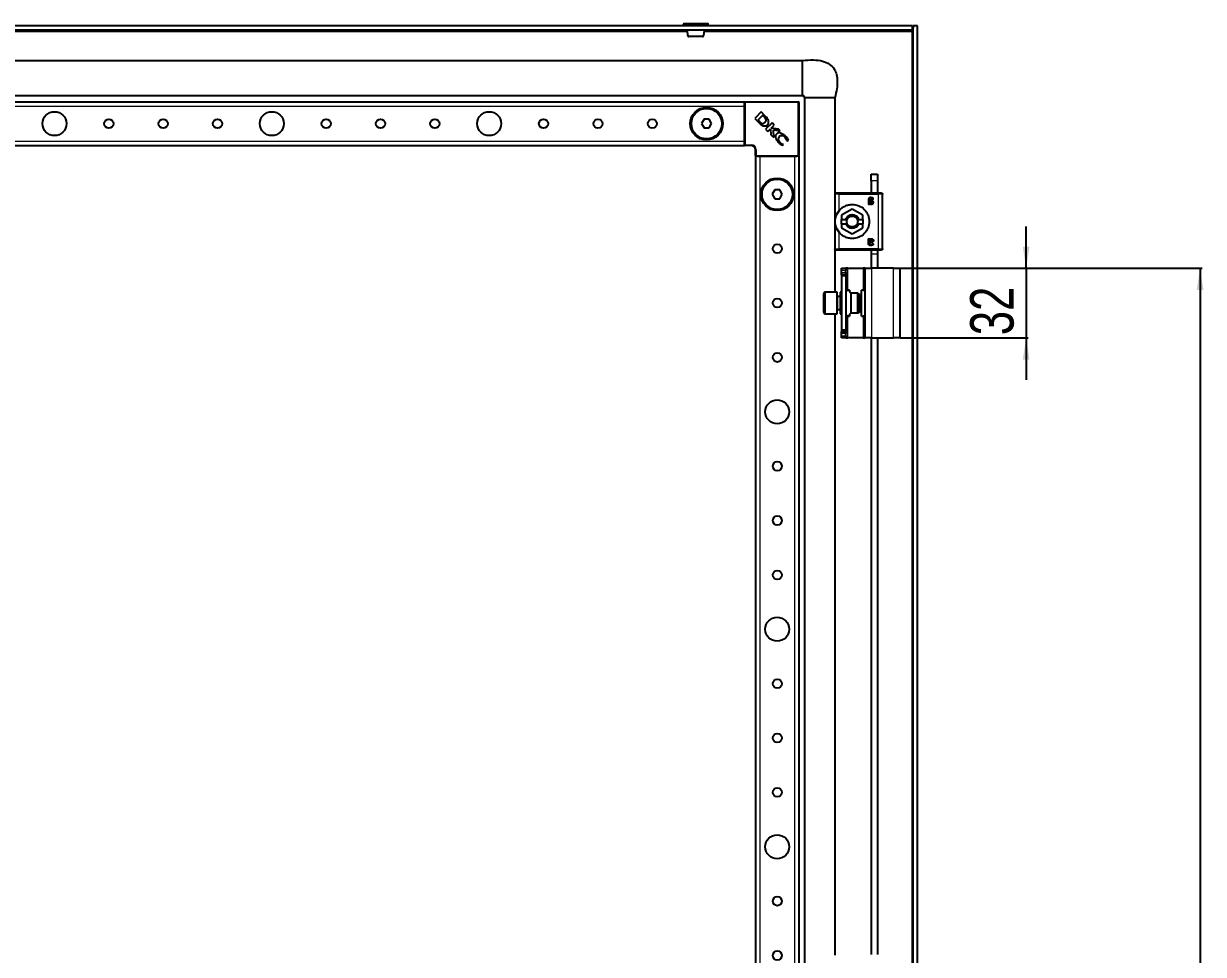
# Model space of a CAD drawing. Header units: millimetres. Extents: x -527 to 1671, y -588 to 1043.
# Drawn here: x 1128 to 1671, y 445 to 873 of the extents above; entities that cross this region are included whole.
import ezdxf

# ---------------------------------------------------------------- set-up
doc = ezdxf.new("R2010")
doc.units = ezdxf.units.MM
doc.layers.add('FORMAT', color=7, linetype='Continuous')
doc.styles.add('SLDTEXTSTYLE0', font='TXT', dxfattribs={"width": 0.75})
doc.dimstyles.new('SLDDIMSTYLE0', dxfattribs={"dimtxt": 20, "dimasz": 10, "dimexe": 0, "dimexo": 0.0625, "dimgap": 5, "dimtad": 2, "dimdec": 1, "dimrnd": 1e-09, "dimzin": 12, "dimdsep": 46, "dimtxsty": 'SLDTEXTSTYLE0', "dimsah": 1, "dimcen": 0.09, "dimadec": 0, "dimazin": 3, "dimtfac": 1, "dimtofl": 0, "dimtmove": 0, "dimatfit": 3, "dimfxl": 0, "dimfrac": 2, "dimtolj": 1, "dimtzin": 12, "dimarcsym": 0})
doc.dimstyles.new('SLDDIMSTYLE1', dxfattribs={"dimtxt": 20, "dimasz": 10, "dimexe": 0, "dimexo": 0.0625, "dimgap": 5, "dimtad": 2, "dimdec": 1, "dimrnd": 1e-09, "dimzin": 12, "dimdsep": 46, "dimtxsty": 'SLDTEXTSTYLE0', "dimsah": 1, "dimcen": 0.09, "dimadec": 0, "dimazin": 3, "dimtfac": 1, "dimtmove": 0, "dimatfit": 0, "dimfxl": 0, "dimfrac": 2, "dimtolj": 1, "dimtzin": 12, "dimarcsym": 0})

# ---------------------------------------------------------------- blocks, each defined once
blk = doc.blocks.new('_D_5')
at = {"layer": 'FORMAT'}
for p, q in [((1531.61, 760.32), (1670.61, 760.32)), ((1669.61, 760.32), (1669.61, -371.68)), ((1531.61, -371.68), (1670.61, -371.68))]:
    blk.add_line(p, q, dxfattribs=at)
for points in [[(1669.61, 760.32), (1668.07, 750.32), (1671.15, 750.32)], [(1669.61, -371.68), (1671.15, -361.68), (1668.07, -361.68)]]:
    blk.add_solid(points, dxfattribs=at)
at = {"layer": 'FORMAT', "insert": (1643.83, 164.77), "char_height": 20, "attachment_point": 1, "rotation": 90, "style": 'SLDTEXTSTYLE0'}
blk.add_mtext('1132', dxfattribs=at)
blk = doc.blocks.new('_D_6')
at = {"layer": 'FORMAT'}
for p, q in [((1589.61, 760.32), (1589.61, 779.55)), ((1531.61, 760.32), (1590.61, 760.32)), ((1589.61, 760.32), (1589.61, 728.32)), ((1531.61, 728.32), (1590.61, 728.32)), ((1589.61, 728.32), (1589.61, 709.09))]:
    blk.add_line(p, q, dxfattribs=at)
for points in [[(1589.61, 760.32), (1591.15, 770.32), (1588.07, 770.32)], [(1589.61, 728.32), (1588.07, 718.32), (1591.15, 718.32)]]:
    blk.add_solid(points, dxfattribs=at)
at = {"layer": 'FORMAT', "insert": (1563.83, 729.54), "char_height": 20, "attachment_point": 1, "rotation": 90, "style": 'SLDTEXTSTYLE0'}
blk.add_mtext('32', dxfattribs=at)

msp = doc.modelspace()

# ---------------------------------------------------------------- linework, layer by layer
at = {"color": 7, "linetype": 'Continuous', "lineweight": 25}
for p, q in [((1537.3, 871.82), (747.9, 871.82)), ((1537.3, 869.82), (747.9, 869.82)), ((1431.85, 872.57), (1431.85, 871.82)), ((1432.1, 872.82), (1440.61, 872.82)), ((1440.61, 872.82), (1443.1, 872.82)), ((1443.35, 871.82), (1443.35, 872.57)), ((1537.22, 869.82), (1537, 869.22)), ((1537.3, 869.82), (1537.3, 871.82)), ((1539.6, 871.82), (1537.6, 871.82)), ((1537.6, -483.18), (1537.6, 871.82)), ((1539.6, -483.18), (1539.6, 871.82)), ((798.6, 855.82), (1486.6, 855.82)), ((798.6, 839.82), (1486.6, 839.82)), ((825.1, 836.82), (1460.1, 836.82)), ((1460.1, 836.52), (1460.1, 836.82)), ((1460.1, 835.88), (1460.1, 836.52)), ((1460.1, 834.82), (1460.1, 835.88)), ((1460.4, 836.82), (1484.8, 836.82)), ((1485.1, 836.52), (1485.1, 812.12)), ((1487.6, 838.82), (1487.6, -450.18)), ((1501.6, 838.82), (1501.6, 794.5)), ((1460.1, 818.82), (1460.1, 834.82)), ((1467.71, 832.18), (1464.75, 829.22)), ((1468.41, 830.65), (1466.23, 828.47)), ((1469.7, 830.18), (1467.71, 832.18)), ((1469.16, 829.93), (1468.41, 830.65)), ((1441.45, 828.82), (1440.3, 826.82)), ((1440.3, 826.82), (1441.45, 824.82)), ((1443.76, 828.82), (1441.45, 828.82)), ((1444.91, 826.82), (1443.76, 828.82)), ((1443.76, 824.82), (1444.91, 826.82)), ((1464.75, 829.22), (1466.64, 827.33)), ((1466.23, 828.47), (1466.91, 827.81)), ((1466.64, 827.33), (1466.66, 827.31)), ((1472.71, 827.17), (1469.76, 824.21)), ((1472.37, 824.74), (1473.76, 826.13)), ((1473.76, 826.13), (1472.71, 827.17)), ((1441.45, 824.82), (1443.76, 824.82)), ((1469.76, 824.21), (1470.81, 823.15)), ((1470.81, 823.15), (1472.06, 824.4)), ((1472.06, 824.4), (1472.23, 821.74)), ((1472.23, 821.74), (1473.52, 820.45)), ((1475.64, 824.25), (1472.37, 824.74)), ((1473.34, 823.92), (1476.44, 823.45)), ((1473.52, 820.45), (1473.34, 823.92)), ((1476.44, 823.45), (1475.64, 824.25)), ((825.1, 816.82), (1460.1, 816.82)), ((1460.1, 817.77), (1460.1, 818.82)), ((1460.1, 817.12), (1460.1, 817.77)), ((1460.1, 816.82), (1460.1, 817.12)), ((1463.1, 816.82), (1460.4, 816.82)), ((1465.1, 812.12), (1465.1, 814.82)), ((1477.48, 816.83), (1477.99, 817.07)), ((1477.99, 817.07), (1477.88, 817.18)), ((1479.42, 819.02), (1479.56, 818.89)), ((1479.56, 818.89), (1480.25, 819.22)), ((1465.1, 811.82), (1465.1, -423.18)), ((1465.1, 811.82), (1465.4, 811.82)), ((1466.05, 811.82), (1465.4, 811.82)), ((1466.05, 811.82), (1467.1, 811.82)), ((1467.1, 811.82), (1483.1, 811.82)), ((1483.1, 811.82), (1484.16, 811.82)), ((1484.8, 811.82), (1484.16, 811.82)), ((1484.8, 811.82), (1485.1, 811.82)), ((1485.1, 811.82), (1485.1, -423.18)), ((1518.3, 803.52), (1521.3, 803.52)), ((1518.3, 800.52), (1518.3, 803.52)), ((1521.3, 803.52), (1521.3, 800.52)), ((1518.3, 800.52), (1518.3, 794.82)), ((1521.3, 800.52), (1521.3, 794.82)), ((1473.95, 796.32), (1472.8, 794.32)), ((1472.8, 794.32), (1473.95, 792.32)), ((1476.26, 796.32), (1473.95, 796.32)), ((1477.41, 794.32), (1476.26, 796.32)), ((1476.26, 792.32), (1477.41, 794.32)), ((1501.6, 794.32), (1501.6, 769.32)), ((1521.6, 794.82), (1503.6, 794.82)), ((1522.2, 794.82), (1521.95, 794.82)), ((1523.6, 769.32), (1523.6, 794.32)), ((1473.95, 792.32), (1476.26, 792.32)), ((1502.43, 784.95), (1503.94, 787.21)), ((1509.6, 787.54), (1504.65, 784.68)), ((1514.55, 784.68), (1509.6, 787.54)), ((1517.05, 791.78), (1517.05, 789.91)), ((1517.5, 789.92), (1517.5, 790.19)), ((1517.58, 791.53), (1517.58, 791.75)), ((1517.96, 791.53), (1517.58, 791.53)), ((1517.58, 791.18), (1518, 791.18)), ((1517.58, 790.59), (1517.58, 791.18)), ((1504.65, 784.68), (1504.65, 782.82)), ((1504.65, 780.82), (1504.65, 782.82)), ((1504.65, 782.82), (1506.62, 782.82)), ((1507.31, 782.82), (1506.62, 782.82)), ((1512.59, 782.82), (1511.9, 782.82)), ((1512.59, 782.82), (1514.55, 782.82)), ((1514.55, 782.82), (1514.55, 784.68)), ((1514.55, 782.82), (1514.55, 780.82)), ((1503.94, 776.44), (1502.43, 778.7)), ((1504.65, 780.82), (1504.65, 778.96)), ((1504.65, 780.82), (1506.62, 780.82)), ((1504.65, 778.96), (1509.6, 776.11)), ((1506.62, 780.82), (1507.31, 780.82)), ((1509.6, 776.11), (1514.55, 778.96)), ((1511.9, 780.82), (1512.59, 780.82)), ((1512.59, 780.82), (1514.55, 780.82)), ((1514.55, 778.96), (1514.55, 780.82)), ((1517.05, 771.86), (1517.05, 773.73)), ((1517.5, 773.73), (1517.5, 773.45)), ((1517.58, 772.47), (1517.58, 773.06)), ((1518, 772.47), (1517.58, 772.47)), ((1517.96, 772.12), (1517.58, 772.12)), ((1517.58, 772.12), (1517.58, 771.9)), ((1501.6, 769.15), (1501.6, 749.32)), ((1503.6, 768.82), (1521.6, 768.82)), ((1518.3, 768.9), (1518.3, 767.02)), ((1518.3, 767.02), (1518.3, 760.32)), ((1521.3, 768.9), (1521.3, 767.02)), ((1521.3, 767.02), (1521.3, 760.32)), ((1521.95, 768.82), (1522.2, 768.82)), ((1504.6, 760.32), (1506.6, 760.32)), ((1504.6, 759.32), (1504.6, 760.32)), ((1506.6, 760.32), (1506.6, 759.32)), ((1507.6, 760.32), (1506.6, 760.32)), ((1507.6, 760.32), (1514.6, 760.32)), ((1515.6, 760.32), (1514.6, 760.32)), ((1515.6, 728.32), (1515.6, 760.32)), ((1515.6, 760.32), (1518.6, 760.32)), ((1528.6, 760.32), (1518.6, 760.32)), ((1528.6, 760.32), (1531.6, 760.32)), ((1531.6, 728.32), (1531.6, 760.32)), ((1504.6, 758.32), (1504.6, 759.32)), ((1504.6, 757.32), (1504.6, 758.32)), ((1506.6, 757.32), (1504.6, 757.32)), ((1504.6, 757.32), (1504.6, 756.82)), ((1506.6, 756.82), (1504.6, 756.82)), ((1504.6, 756.82), (1504.6, 731.82)), ((1506.6, 758.32), (1506.6, 759.32)), ((1506.6, 758.32), (1506.6, 757.32)), ((1506.6, 757.32), (1506.6, 756.82)), ((1506.6, 756.82), (1506.6, 731.82)), ((1502.6, 749.32), (1497.2, 749.32)), ((1502.6, 741.76), (1502.6, 749.32)), ((1504.6, 749.32), (1504.1, 749.32)), ((1504.1, 749.32), (1504.1, 748.11)), ((1506.6, 750.32), (1507.6, 750.32)), ((1508.3, 750.32), (1507.6, 750.32)), ((1508.3, 750.32), (1508.3, 749.87)), ((1513.9, 738.32), (1513.9, 750.32)), ((1514.6, 750.32), (1513.9, 750.32)), ((1514.6, 750.32), (1515.6, 750.32)), ((1496.6, 742.07), (1496.6, 748.72)), ((1504.1, 747.32), (1502.85, 747.32)), ((1504.1, 748.11), (1504.1, 739.32)), ((1512.24, 748.82), (1509.1, 748.82)), ((1509.1, 739.82), (1509.1, 748.82)), ((1513.1, 748.32), (1512.24, 748.82)), ((1512.24, 739.82), (1512.24, 748.82)), ((1513.1, 740.32), (1513.1, 748.32)), ((1496.6, 739.92), (1496.6, 742.07)), ((1497.2, 739.32), (1502.6, 739.32)), ((1501.6, 739.32), (1501.6, 444.5)), ((1502.6, 739.32), (1502.6, 741.76)), ((1502.85, 741.32), (1504.1, 741.32)), ((1504.1, 739.32), (1504.6, 739.32)), ((1507.6, 738.32), (1506.6, 738.32)), ((1507.6, 738.32), (1508.3, 738.32)), ((1508.3, 738.77), (1508.3, 738.32)), ((1509.1, 739.82), (1512.24, 739.82)), ((1512.24, 739.82), (1513.1, 740.32)), ((1513.9, 738.32), (1514.6, 738.32)), ((1515.6, 738.32), (1514.6, 738.32)), ((1506.6, 731.82), (1504.6, 731.82)), ((1504.6, 731.82), (1504.6, 731.32)), ((1504.6, 730.32), (1504.6, 731.32)), ((1504.6, 731.32), (1506.6, 731.32)), ((1504.6, 729.32), (1504.6, 730.32)), ((1504.6, 728.32), (1504.6, 729.32)), ((1506.6, 728.32), (1504.6, 728.32)), ((1506.6, 731.82), (1506.6, 731.32)), ((1506.6, 731.32), (1506.6, 730.32)), ((1506.6, 729.32), (1506.6, 730.32)), ((1506.6, 729.32), (1506.6, 728.32)), ((1506.6, 728.32), (1507.6, 728.32)), ((1514.6, 728.32), (1507.6, 728.32)), ((1514.6, 728.32), (1515.6, 728.32)), ((1518.6, 728.32), (1515.6, 728.32)), ((1518.3, 728.32), (1518.3, 444.82)), ((1518.6, 728.32), (1528.6, 728.32)), ((1521.3, 728.32), (1521.3, 444.82)), ((1531.6, 728.32), (1528.6, 728.32))]:
    msp.add_line(p, q, dxfattribs=at)
at = {"color": 8, "linetype": 'Continuous', "lineweight": 18}
for p, q in [((851.58, 869.22), (1433.63, 869.22)), ((1440.75, 872.57), (1431.85, 872.57)), ((1443.35, 872.57), (1440.75, 872.57)), ((1441.58, 869.22), (1537, 869.22)), ((1537, 869.22), (1537, -480.58)), ((1460.4, 836.52), (1460.1, 836.52)), ((1460.4, 836.52), (1460.4, 836.82)), ((1460.4, 836.52), (1460.4, 817.12)), ((1484.8, 836.52), (1460.4, 836.52)), ((1484.8, 836.52), (1484.8, 836.82)), ((1484.8, 812.12), (1484.8, 836.52)), ((1484.8, 836.52), (1485.1, 836.52)), ((825.1, 834.82), (1460.1, 834.82)), ((825.1, 818.82), (1460.1, 818.82)), ((1460.4, 817.12), (1460.1, 817.12)), ((1460.4, 817.12), (1463.1, 817.12)), ((1460.4, 816.82), (1460.4, 817.12)), ((1463.1, 816.82), (1463.1, 817.12)), ((1465.1, 814.82), (1465.4, 814.82)), ((1465.4, 814.82), (1465.4, 812.12)), ((1465.4, 812.12), (1465.1, 812.12)), ((1465.4, 812.12), (1484.8, 812.12)), ((1465.4, 811.82), (1465.4, 812.12)), ((1467.1, 811.82), (1467.1, -423.18)), ((1483.1, 811.82), (1483.1, -423.18)), ((1484.8, 811.82), (1484.8, 812.12)), ((1485.1, 812.12), (1484.8, 812.12)), ((1521.3, 800.52), (1518.3, 800.52)), ((1503.6, 786.88), (1503.6, 794.32)), ((1503.6, 794.32), (1521.6, 794.32)), ((1521.6, 794.32), (1521.6, 769.32)), ((1503.6, 769.32), (1503.6, 776.76)), ((1509.6, 779.32), (1509.6, 778.67)), ((1521.6, 769.32), (1503.6, 769.32)), ((1518.3, 767.02), (1521.3, 767.02)), ((1507.6, 750.32), (1507.6, 760.32)), ((1514.6, 760.32), (1514.6, 750.32)), ((1518.6, 728.32), (1518.6, 760.32)), ((1528.6, 728.32), (1528.6, 760.32)), ((1506.6, 759.32), (1504.6, 759.32)), ((1504.6, 758.32), (1506.6, 758.32)), ((1497.2, 749.32), (1497.2, 741.76)), ((1502.85, 747.32), (1502.85, 741.32)), ((1497.2, 741.76), (1497.2, 739.32)), ((1507.6, 728.32), (1507.6, 738.32)), ((1514.6, 738.32), (1514.6, 728.32)), ((1506.6, 730.32), (1504.6, 730.32)), ((1504.6, 729.32), (1506.6, 729.32))]:
    msp.add_line(p, q, dxfattribs=at)
at = {"color": 7, "linetype": 'Continuous', "lineweight": 25}
for centre, radius in [((1142.6, 826.82), 5.5), ((1242.6, 826.82), 5.5), ((1342.6, 826.82), 5.5), ((1442.6, 826.82), 7.5), ((1442.6, 826.82), 7), ((1167.6, 826.82), 2.1), ((1192.6, 826.82), 2.1), ((1217.6, 826.82), 2.1), ((1267.6, 826.82), 2.1), ((1292.6, 826.82), 2.1), ((1317.6, 826.82), 2.1), ((1367.6, 826.82), 2.1), ((1392.6, 826.82), 2.1), ((1417.6, 826.82), 2.1), ((1475.1, 794.32), 7.5), ((1475.1, 794.32), 7), ((1475.1, 769.32), 2.1), ((1475.1, 744.32), 2.1), ((1475.1, 719.32), 2.1), ((1475.1, 694.32), 5.5), ((1475.1, 669.32), 2.1), ((1475.1, 644.32), 2.1), ((1475.1, 619.32), 2.1), ((1475.1, 594.32), 5.5), ((1475.1, 569.32), 2.1), ((1475.1, 544.32), 2.1), ((1475.1, 519.32), 2.1), ((1475.1, 494.32), 5.5), ((1475.1, 469.32), 2.1), ((1475.1, 444.32), 2.1)]:
    msp.add_circle(centre, radius, dxfattribs=at)
for centre, radius, start, end in [((1432.1, 872.57), 0.25, 90, 180), ((1443.1, 872.57), 0.25, 0, 90), ((1434.49, 867.32), 0.5, 195.2465, 270.046), ((1440.72, 867.32), 0.5, 269.9637, 344.834), ((1460.4, 836.52), 0.3, 90, 180), ((1484.8, 836.52), 0.3, 0, 90), ((1464.68, 825.75), 6.12, 36.9888, 43.0744), ((1466.5, 826.52), 4.87, 20.3445, 48.7777), ((1477.51, 819.75), 1.94, 143.3097, 232.3464), ((1477.11, 819.31), 1.97, 38.454, 125.887), ((1460.4, 817.12), 0.3, 180, 270), ((1463.1, 814.82), 2, 0, 90), ((1465.4, 812.12), 0.3, 180, 270), ((1484.8, 812.12), 0.3, 270, 0), ((1497.2, 748.72), 0.6, 90, 180), ((1502.85, 747.57), 0.25, 180, 270), ((1497.2, 739.92), 0.6, 180, 270), ((1502.85, 741.07), 0.25, 90, 180)]:
    msp.add_arc(centre, radius, start, end, dxfattribs=at)
at = {"color": 8, "linetype": 'Continuous', "lineweight": 18}
msp.add_arc((1463.1, 814.82), 2.3, 0, 90, dxfattribs=at)
at = {"color": 7, "linetype": 'Continuous', "lineweight": 25}
for points, knots in [([(1433.58, 869.82), (1433.59, 869.69), (1433.6, 868.78), (1433.83, 867.91), (1434.02, 867.17)], [0, 0, 0, 0, 0.1418495, 1, 1, 1, 1]), ([(1441.19, 867.17), (1441.38, 867.91), (1441.6, 868.78), (1441.62, 869.69), (1441.63, 869.82)], [0, 0, 0, 0, 0.85815, 1, 1, 1, 1]), ([(1537, 869.22), (1537.05, 869.38), (1537.1, 869.54), (1537.2, 869.76), (1537.25, 869.82), (1537.3, 869.82)], [0, 0, 0, 0, 0.5, 0.5, 1, 1, 1, 1]), ([(1537.6, 871.82), (1537.58, 871.44), (1537.54, 870.87), (1537.36, 870.3), (1537.3, 870.11)], [0, 0, 0, 0, 0.662931, 1, 1, 1, 1]), ([(1440.68, 866.82), (1440.69, 866.82), (1440.73, 866.82), (1440.45, 866.82), (1439.93, 866.82), (1439.22, 866.82), (1438.36, 866.82), (1437.3, 866.82), (1436.27, 866.82), (1435.39, 866.82), (1434.78, 866.82), (1434.48, 866.82), (1434.52, 866.82), (1434.53, 866.82)], [0, 0, 0, 0, 0.03384, 0.141254, 0.248698, 0.315774, 0.423314, 0.530846, 0.63821, 0.745706, 0.853372, 0.960917, 1, 1, 1, 1]), ([(1486.6, 855.82), (1488.33, 855.99), (1491.47, 856.29), (1495.8, 855.78), (1499.23, 854.35), (1501.44, 852.04), (1502.53, 849.27), (1502.85, 846.22), (1502.55, 842.66), (1501.94, 840.17), (1501.6, 838.82)], [0, 0, 0, 0, 0.176713, 0.320911, 0.440308, 0.54837, 0.6374, 0.738878, 0.858543, 1, 1, 1, 1]), ([(1486.6, 855.82), (1486.6, 855.79), (1486.6, 855.73), (1486.6, 855.09), (1486.6, 853.62), (1486.6, 851.43), (1486.6, 849.43), (1486.6, 847.82), (1486.6, 846.22), (1486.6, 844.21), (1486.6, 842.03), (1486.6, 840.52), (1486.6, 840.12), (1486.6, 839.99)], [0, 0, 0, 0, 0.069165, 0.1363, 0.267291, 0.398282, 0.465417, 0.534583, 0.603748, 0.670883, 0.801874, 0.932865, 1, 1, 1, 1]), ([(1486.6, 839.99), (1486.7, 839.97), (1486.84, 839.95), (1487, 839.88), (1487.08, 839.83), (1487.14, 839.76), (1487.18, 839.69), (1487.21, 839.62), (1487.28, 839.44), (1487.44, 839.36), (1487.59, 839.13), (1487.62, 838.93), (1487.64, 838.82)], [0, 0, 0, 0, 0.146823, 0.202041, 0.247643, 0.28691, 0.323569, 0.360785, 0.40083, 0.628513, 0.79432, 1, 1, 1, 1]), ([(1487.6, 838.82), (1487.45, 839.05), (1487.19, 839.45), (1486.78, 839.71), (1486.6, 839.82)], [0, 0, 0, 0, 0.561561, 1, 1, 1, 1]), ([(1487.72, 838.82), (1487.75, 838.82), (1487.83, 838.82), (1488.29, 838.82), (1488.58, 838.82)], [0, 0, 0, 0, 0.350861, 1, 1, 1, 1]), ([(1466.66, 827.31), (1466.74, 827.23), (1466.9, 827.08), (1467.06, 826.93), (1467.14, 826.85)], [0, 0, 0, 0, 0.486421, 1, 1, 1, 1]), ([(1466.91, 827.81), (1467.11, 827.62), (1467.48, 827.27), (1468.02, 826.95), (1468.47, 826.89), (1468.81, 826.95), (1469.16, 827.14), (1469.37, 827.34), (1469.49, 827.45)], [0, 0, 0, 0, 0.274676, 0.503042, 0.607381, 0.716579, 0.843412, 1, 1, 1, 1]), ([(1467.14, 826.85), (1467.29, 826.72), (1467.56, 826.47), (1467.86, 826.26), (1467.99, 826.17)], [0, 0, 0, 0, 0.55183, 1, 1, 1, 1]), ([(1467.99, 826.17), (1468.19, 826.06), (1468.58, 825.86), (1469.21, 825.74), (1469.81, 825.78), (1470.34, 825.98), (1470.78, 826.34), (1471.07, 826.85), (1471.19, 827.51), (1471.1, 827.97), (1471.06, 828.22)], [0, 0, 0, 0, 0.138091, 0.265455, 0.384013, 0.496103, 0.605759, 0.71979, 0.847662, 1, 1, 1, 1]), ([(1469.49, 827.45), (1469.58, 827.54), (1469.75, 827.72), (1469.93, 828), (1470.02, 828.27), (1470.02, 828.59), (1469.86, 829), (1469.68, 829.28), (1469.57, 829.43)], [0, 0, 0, 0, 0.176808, 0.319231, 0.43938, 0.552395, 0.749205, 1, 1, 1, 1]), ([(1474.85, 822.16), (1474.71, 821.99), (1474.43, 821.66), (1474.26, 820.96), (1474.39, 820.09), (1474.96, 819.01), (1475.59, 818.33), (1475.96, 817.93)], [0, 0, 0, 0, 0.130532, 0.266031, 0.423997, 0.666819, 1, 1, 1, 1]), ([(1479.01, 820.95), (1478.64, 821.28), (1477.94, 821.9), (1476.77, 822.45), (1475.83, 822.59), (1475.19, 822.43), (1474.96, 822.25), (1474.85, 822.16)], [0, 0, 0, 0, 0.315674, 0.58952, 0.813199, 0.909026, 1, 1, 1, 1]), ([(1478.65, 820.54), (1478.87, 820.28), (1479.25, 819.83), (1479.37, 819.26), (1479.42, 819.02)], [0, 0, 0, 0, 0.579608, 1, 1, 1, 1]), ([(1480.25, 819.22), (1480.07, 819.56), (1479.73, 820.19), (1479.24, 820.71), (1479.01, 820.95)], [0, 0, 0, 0, 0.5368, 1, 1, 1, 1]), ([(1475.96, 817.93), (1476.23, 817.68), (1476.7, 817.26), (1477.25, 816.95), (1477.48, 816.83)], [0, 0, 0, 0, 0.577653, 1, 1, 1, 1]), ([(1477.88, 817.18), (1477.57, 817.33), (1476.99, 817.59), (1476.53, 818.02), (1476.32, 818.21)], [0, 0, 0, 0, 0.547643, 1, 1, 1, 1]), ([(1518.16, 792.82), (1518.01, 792.82), (1517.79, 792.81), (1517.51, 792.71), (1517.32, 792.59), (1517.18, 792.43), (1517.06, 792.15), (1517.05, 791.93), (1517.05, 791.78)], [0, 0, 0, 0, 0.250089, 0.382495, 0.500259, 0.622163, 0.750133, 1, 1, 1, 1]), ([(1517.58, 791.75), (1517.58, 791.84), (1517.59, 791.97), (1517.64, 792.14), (1517.72, 792.25), (1517.82, 792.33), (1517.95, 792.38), (1518.08, 792.41), (1518.17, 792.41), (1518.21, 792.41)], [0, 0, 0, 0, 0.250023, 0.382539, 0.499802, 0.620838, 0.749652, 0.874777, 1, 1, 1, 1]), ([(1519.22, 792.33), (1519.22, 792.38), (1519.22, 792.46), (1519.16, 792.55), (1519.02, 792.64), (1518.69, 792.77), (1518.37, 792.8), (1518.16, 792.82)], [0, 0, 0, 0, 0.124693, 0.187182, 0.249773, 0.500039, 1, 1, 1, 1]), ([(1518.21, 792.41), (1518.37, 792.39), (1518.62, 792.36), (1518.87, 792.24), (1518.99, 792.17), (1519.06, 792.13), (1519.1, 792.12), (1519.12, 792.12)], [0, 0, 0, 0, 0.4987, 0.749508, 0.874949, 0.946783, 1, 1, 1, 1]), ([(1517.05, 789.91), (1517.05, 789.9), (1517.05, 789.89), (1517.06, 789.87), (1517.09, 789.85), (1517.16, 789.82), (1517.23, 789.82), (1517.27, 789.82)], [0, 0, 0, 0, 0.124881, 0.183376, 0.250934, 0.500336, 1, 1, 1, 1]), ([(1517.27, 789.82), (1517.32, 789.82), (1517.39, 789.82), (1517.46, 789.84), (1517.49, 789.87), (1517.5, 789.89), (1517.5, 789.9), (1517.5, 789.92)], [0, 0, 0, 0, 0.499718, 0.749437, 0.810587, 0.875078, 1, 1, 1, 1]), ([(1517.5, 790.19), (1517.63, 790.08), (1517.81, 789.91), (1518.09, 789.8), (1518.25, 789.77), (1518.34, 789.77), (1518.38, 789.76)], [0, 0, 0, 0, 0.499113, 0.749325, 0.874665, 1, 1, 1, 1]), ([(1518.3, 790.18), (1518.23, 790.18), (1518.08, 790.19), (1517.82, 790.33), (1517.67, 790.48), (1517.58, 790.59)], [0, 0, 0, 0, 0.249939, 0.499864, 1, 1, 1, 1]), ([(1519.34, 790.61), (1519.34, 790.69), (1519.33, 790.84), (1519.23, 791.06), (1519.08, 791.24), (1518.81, 791.41), (1518.42, 791.51), (1518.11, 791.52), (1517.96, 791.53)], [0, 0, 0, 0, 0.1250486, 0.2498861, 0.3708558, 0.4998199, 0.7496086, 1, 1, 1, 1]), ([(1518, 791.18), (1518.11, 791.17), (1518.29, 791.17), (1518.51, 791.1), (1518.66, 791.01), (1518.75, 790.91), (1518.8, 790.78), (1518.81, 790.69), (1518.81, 790.65)], [0, 0, 0, 0, 0.279652, 0.500248, 0.629485, 0.750186, 0.875763, 1, 1, 1, 1]), ([(1518.81, 790.65), (1518.81, 790.58), (1518.8, 790.48), (1518.73, 790.36), (1518.67, 790.29), (1518.59, 790.23), (1518.49, 790.2), (1518.4, 790.18), (1518.33, 790.18), (1518.3, 790.18)], [0, 0, 0, 0, 0.249168, 0.373635, 0.49939, 0.619394, 0.749656, 0.87477, 1, 1, 1, 1]), ([(1518.38, 789.76), (1518.5, 789.77), (1518.68, 789.78), (1518.91, 789.87), (1519.06, 789.96), (1519.19, 790.09), (1519.31, 790.3), (1519.33, 790.49), (1519.34, 790.61)], [0, 0, 0, 0, 0.25007, 0.379181, 0.500499, 0.62417, 0.750842, 1, 1, 1, 1]), ([(1519.12, 792.12), (1519.13, 792.12), (1519.15, 792.12), (1519.17, 792.13), (1519.18, 792.14), (1519.2, 792.17), (1519.21, 792.21), (1519.22, 792.25), (1519.22, 792.29), (1519.22, 792.31), (1519.22, 792.33)], [0, 0, 0, 0, 0.128825, 0.180169, 0.243397, 0.36986, 0.499864, 0.749649, 0.843476, 1, 1, 1, 1]), ([(1503.6, 776.76), (1503.32, 777.14), (1502.75, 777.89), (1502.19, 779.14), (1501.84, 780.42), (1501.71, 781.82), (1501.84, 783.23), (1502.19, 784.51), (1502.75, 785.76), (1503.32, 786.51), (1503.6, 786.88)], [0, 0, 0, 0, 0.125762, 0.25037, 0.375307, 0.500139, 0.62481, 0.749763, 0.874888, 1, 1, 1, 1]), ([(1517.05, 773.73), (1517.05, 773.74), (1517.05, 773.76), (1517.06, 773.78), (1517.09, 773.8), (1517.16, 773.82), (1517.23, 773.82), (1517.27, 773.82)], [0, 0, 0, 0, 0.124884, 0.1863766, 0.2509142, 0.5003223, 1, 1, 1, 1]), ([(1518.16, 770.82), (1518.08, 770.82), (1517.94, 770.83), (1517.72, 770.86), (1517.51, 770.93), (1517.32, 771.05), (1517.18, 771.22), (1517.06, 771.49), (1517.05, 771.72), (1517.05, 771.86)], [0, 0, 0, 0, 0.125255, 0.250437, 0.383066, 0.500493, 0.622629, 0.75025, 1, 1, 1, 1]), ([(1517.27, 773.82), (1517.32, 773.82), (1517.38, 773.82), (1517.45, 773.8), (1517.47, 773.79), (1517.49, 773.78), (1517.5, 773.76), (1517.5, 773.74), (1517.5, 773.73)], [0, 0, 0, 0, 0.499162, 0.644242, 0.749698, 0.813605, 0.875217, 1, 1, 1, 1]), ([(1517.5, 773.45), (1517.63, 773.56), (1517.81, 773.73), (1518.13, 773.86), (1518.3, 773.88), (1518.38, 773.88)], [0, 0, 0, 0, 0.499364, 0.749701, 1, 1, 1, 1]), ([(1517.58, 773.06), (1517.67, 773.16), (1517.82, 773.32), (1518.05, 773.43), (1518.19, 773.47), (1518.26, 773.47), (1518.3, 773.47)], [0, 0, 0, 0, 0.499765, 0.749504, 0.874771, 1, 1, 1, 1]), ([(1517.58, 771.9), (1517.58, 771.85), (1517.58, 771.76), (1517.6, 771.63), (1517.64, 771.5), (1517.72, 771.39), (1517.82, 771.31), (1517.99, 771.24), (1518.12, 771.24), (1518.21, 771.23)], [0, 0, 0, 0, 0.125295, 0.250514, 0.383518, 0.50035, 0.621938, 0.750243, 1, 1, 1, 1]), ([(1519.34, 773.04), (1519.34, 773), (1519.34, 772.92), (1519.31, 772.77), (1519.23, 772.58), (1519.07, 772.41), (1518.81, 772.24), (1518.42, 772.13), (1518.11, 772.12), (1517.96, 772.12)], [0, 0, 0, 0, 0.0626366, 0.1252782, 0.2500723, 0.3748405, 0.4999941, 0.7496958, 1, 1, 1, 1]), ([(1518.81, 773), (1518.81, 772.95), (1518.8, 772.86), (1518.75, 772.74), (1518.66, 772.63), (1518.51, 772.54), (1518.29, 772.48), (1518.11, 772.47), (1518, 772.47)], [0, 0, 0, 0, 0.124446, 0.249795, 0.37, 0.499734, 0.719932, 1, 1, 1, 1]), ([(1519.22, 771.32), (1519.22, 771.29), (1519.22, 771.24), (1519.21, 771.16), (1519.16, 771.09), (1519.02, 771), (1518.69, 770.87), (1518.37, 770.84), (1518.16, 770.82)], [0, 0, 0, 0, 0.062686, 0.125173, 0.187628, 0.250185, 0.500314, 1, 1, 1, 1]), ([(1518.21, 771.23), (1518.38, 771.25), (1518.69, 771.27), (1518.95, 771.49), (1519.1, 771.52), (1519.12, 771.53)], [0, 0, 0, 0, 0.498852, 0.946609, 1, 1, 1, 1]), ([(1518.3, 773.47), (1518.36, 773.47), (1518.46, 773.46), (1518.59, 773.41), (1518.67, 773.36), (1518.73, 773.28), (1518.78, 773.19), (1518.81, 773.1), (1518.81, 773.03), (1518.81, 773)], [0, 0, 0, 0, 0.2496231, 0.3771401, 0.499734, 0.6227303, 0.7498125, 0.8748762, 1, 1, 1, 1]), ([(1518.38, 773.88), (1518.5, 773.87), (1518.68, 773.86), (1518.91, 773.78), (1519.06, 773.68), (1519.19, 773.55), (1519.31, 773.34), (1519.33, 773.16), (1519.34, 773.04)], [0, 0, 0, 0, 0.25007, 0.379559, 0.500499, 0.624556, 0.750843, 1, 1, 1, 1]), ([(1519.12, 771.53), (1519.13, 771.53), (1519.15, 771.53), (1519.17, 771.51), (1519.18, 771.5), (1519.2, 771.48), (1519.22, 771.42), (1519.22, 771.36), (1519.22, 771.32)], [0, 0, 0, 0, 0.13107, 0.182437, 0.243796, 0.371388, 0.500442, 1, 1, 1, 1]), ([(1509.1, 748.82), (1508.93, 748.98), (1508.58, 749.28), (1508.39, 749.85), (1508.02, 750.16), (1507.69, 750.29), (1507.33, 750.25), (1506.98, 750.06), (1506.73, 749.7), (1506.65, 749.41), (1506.6, 749.26)], [0, 0, 0, 0, 0.185676, 0.371025, 0.466937, 0.562172, 0.656347, 0.751553, 0.873842, 1, 1, 1, 1]), ([(1506.6, 739.39), (1506.65, 739.24), (1506.73, 738.94), (1506.98, 738.58), (1507.33, 738.39), (1507.69, 738.36), (1508.02, 738.49), (1508.39, 738.79), (1508.58, 739.36), (1508.93, 739.67), (1509.1, 739.82)], [0, 0, 0, 0, 0.126158, 0.248447, 0.343653, 0.437828, 0.533063, 0.628975, 0.814324, 1, 1, 1, 1])]:
    msp.add_open_spline(points, degree=3, knots=knots, dxfattribs=at)
at = {"color": 8, "linetype": 'Continuous', "lineweight": 18}
msp.add_open_spline([(1434.06, 867.2), (1434.04, 867.2), (1434, 867.2), (1434.34, 867.2), (1435.04, 867.2), (1436.06, 867.2), (1437.25, 867.2), (1438.48, 867.2), (1439.47, 867.2), (1440.3, 867.2), (1440.9, 867.2), (1441.22, 867.2), (1441.17, 867.2), (1441.16, 867.2)], degree=3, knots=[0, 0, 0, 0, 0.038891, 0.14638, 0.253973, 0.361383, 0.468681, 0.576165, 0.683665, 0.750707, 0.858068, 0.965424, 1, 1, 1, 1], dxfattribs=at)
at = {"color": 7, "linetype": 'Continuous', "lineweight": 25}
for points in [[(1488.58, 838.82), (1488.91, 838.82), (1489.58, 838.82), (1490.55, 838.82), (1491.04, 838.82)], [(1491.04, 838.82), (1491.6, 838.82), (1492.72, 838.82), (1493.98, 838.82), (1494.6, 838.82)], [(1494.6, 838.82), (1495.23, 838.82), (1496.49, 838.82), (1497.61, 838.82), (1498.17, 838.82)], [(1498.17, 838.82), (1498.66, 838.82), (1499.63, 838.82), (1500.29, 838.82), (1500.63, 838.82)], [(1500.63, 838.82), (1500.91, 838.82), (1501.48, 838.82), (1501.56, 838.82), (1501.6, 838.82)], [(1502.1, 794.82), (1502.04, 794.82), (1501.91, 794.8), (1501.74, 794.68), (1501.63, 794.52), (1501.61, 794.39), (1501.6, 794.32)], [(1503.6, 794.82), (1503.41, 794.82), (1503.02, 794.82), (1502.52, 794.82), (1502.17, 794.82), (1502.13, 794.82), (1502.1, 794.82)], [(1523.1, 794.82), (1523.08, 794.82), (1523.04, 794.82), (1522.69, 794.82), (1522.19, 794.82), (1521.8, 794.82), (1521.6, 794.82)], [(1523.1, 794.82), (1523.17, 794.82), (1523.3, 794.8), (1523.47, 794.68), (1523.58, 794.52), (1523.6, 794.39), (1523.6, 794.32)], [(1503.6, 786.88), (1504, 787.3), (1504.79, 788.12), (1506.27, 788.99), (1507.9, 789.57), (1509.04, 789.64), (1509.6, 789.67)], [(1509.6, 789.67), (1510.63, 789.55), (1512.69, 789.32), (1515.3, 787.5), (1517.05, 784.91), (1517.66, 781.82), (1517.05, 778.74), (1515.3, 776.14), (1512.69, 774.33), (1510.63, 774.09), (1509.6, 773.97)], [(1506.62, 782.82), (1506.75, 783.12), (1507.01, 783.73), (1507.74, 784.42), (1508.62, 784.87), (1509.6, 785.02), (1510.59, 784.87), (1511.47, 784.42), (1512.2, 783.73), (1512.46, 783.12), (1512.59, 782.82)], [(1507.31, 780.82), (1507.25, 780.98), (1507.14, 781.31), (1507.09, 781.82), (1507.14, 782.34), (1507.25, 782.66), (1507.31, 782.82)], [(1507.31, 782.82), (1507.43, 783.04), (1507.66, 783.46), (1508.22, 783.94), (1508.88, 784.26), (1509.36, 784.3), (1509.6, 784.32)], [(1509.6, 784.32), (1509.85, 784.3), (1510.33, 784.26), (1510.99, 783.94), (1511.55, 783.46), (1511.78, 783.04), (1511.9, 782.82)], [(1511.9, 782.82), (1511.96, 782.66), (1512.07, 782.34), (1512.12, 781.82), (1512.07, 781.31), (1511.96, 780.98), (1511.9, 780.82)], [(1509.6, 773.97), (1509.04, 774.01), (1507.9, 774.08), (1506.27, 774.65), (1504.79, 775.52), (1504, 776.35), (1503.6, 776.76)], [(1509.6, 778.67), (1509.28, 778.7), (1508.62, 778.76), (1507.74, 779.23), (1507.01, 779.92), (1506.75, 780.52), (1506.62, 780.82)], [(1509.6, 779.32), (1509.36, 779.34), (1508.88, 779.38), (1508.22, 779.71), (1507.66, 780.18), (1507.43, 780.61), (1507.31, 780.82)], [(1512.59, 780.82), (1512.46, 780.52), (1512.2, 779.92), (1511.47, 779.23), (1510.59, 778.76), (1509.93, 778.7), (1509.6, 778.67)], [(1511.9, 780.82), (1511.78, 780.61), (1511.55, 780.18), (1510.99, 779.71), (1510.33, 779.38), (1509.85, 779.34), (1509.6, 779.32)], [(1502.1, 768.82), (1502.04, 768.83), (1501.91, 768.85), (1501.74, 768.96), (1501.63, 769.13), (1501.61, 769.26), (1501.6, 769.32)], [(1502.1, 768.82), (1502.13, 768.82), (1502.17, 768.82), (1502.52, 768.82), (1503.02, 768.82), (1503.41, 768.82), (1503.6, 768.82)], [(1521.6, 768.82), (1521.8, 768.82), (1522.19, 768.82), (1522.69, 768.82), (1523.04, 768.82), (1523.08, 768.82), (1523.1, 768.82)], [(1523.6, 769.32), (1523.6, 769.26), (1523.58, 769.13), (1523.47, 768.96), (1523.3, 768.85), (1523.17, 768.83), (1523.1, 768.82)]]:
    msp.add_open_spline(points, degree=3, dxfattribs=at)
at = {"color": 8, "linetype": 'Continuous', "lineweight": 18}
for points in [[(1503.6, 794.32), (1503.34, 794.32), (1502.82, 794.32), (1502.16, 794.32), (1501.69, 794.32), (1501.63, 794.32), (1501.6, 794.32)], [(1503.6, 794.82), (1503.6, 794.82), (1503.6, 794.8), (1503.6, 794.68), (1503.6, 794.52), (1503.6, 794.39), (1503.6, 794.32)], [(1521.6, 794.32), (1521.6, 794.39), (1521.6, 794.52), (1521.6, 794.68), (1521.6, 794.8), (1521.6, 794.82), (1521.6, 794.82)], [(1523.6, 794.32), (1523.57, 794.32), (1523.51, 794.32), (1523.05, 794.32), (1522.39, 794.32), (1521.87, 794.32), (1521.6, 794.32)], [(1501.6, 769.32), (1501.63, 769.32), (1501.69, 769.32), (1502.16, 769.32), (1502.82, 769.32), (1503.34, 769.32), (1503.6, 769.32)], [(1503.6, 769.32), (1503.6, 769.26), (1503.6, 769.13), (1503.6, 768.96), (1503.6, 768.85), (1503.6, 768.83), (1503.6, 768.82)], [(1521.6, 768.82), (1521.6, 768.83), (1521.6, 768.85), (1521.6, 768.96), (1521.6, 769.13), (1521.6, 769.26), (1521.6, 769.32)], [(1521.6, 769.32), (1521.87, 769.32), (1522.39, 769.32), (1523.05, 769.32), (1523.51, 769.32), (1523.57, 769.32), (1523.6, 769.32)]]:
    msp.add_open_spline(points, degree=3, dxfattribs=at)

# ---------------------------------------------------------------- dimensions: what is measured, and where the dimension line sits
at = {"layer": 'FORMAT'}
for base, p2, dimstyle, picture, middle in [((1589.61, 728.32), (1531.6, 728.32), 'SLDDIMSTYLE1', '_D_6', (1589.61, 744.32)), ((1669.61, -371.68), (1531.6, -371.68), 'SLDDIMSTYLE0', '_D_5', (1669.61, 194.32))]:
    dim = msp.add_linear_dim(base=base, p1=(1531.6, 760.32), p2=p2, angle=90, dimstyle=dimstyle, dxfattribs=at)
    dim.commit()
    dim.dimension.update_dxf_attribs({"geometry": picture, "text_midpoint": middle, "dimtype": 160})

doc.saveas('drawing.dxf')
